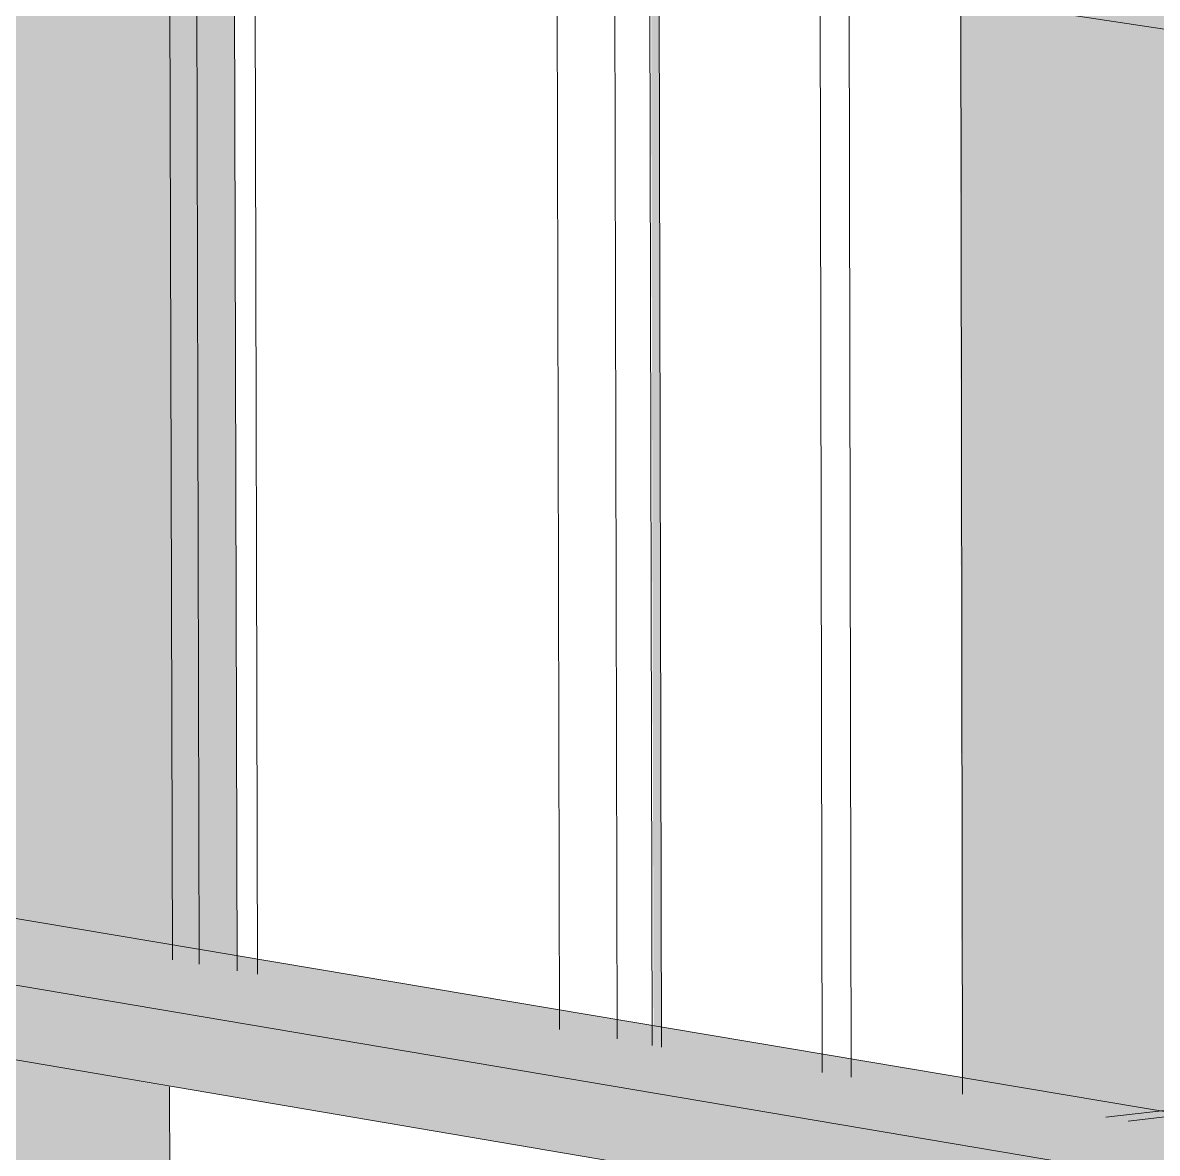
# Model space of a CAD drawing. Header units: inches. Extents: x 5690 to 5695, y -585 to 907.
# Drawn here: x 5693.05041 to 5693.06772, y -584.33483 to -584.31758 of the extents above; entities that cross this region are included whole.
import ezdxf

# ---------------------------------------------------------------- set-up
doc = ezdxf.new("R2010")
doc.units = ezdxf.units.IN
doc.header["$MEASUREMENT"] = 0
for name, color, linetype, lineweight in [('A-DOOR', 31, 'Continuous', 13), ('A-FLOR-HRAL', 11, 'Continuous', 9), ('A-GLAZ-2', 151, 'Continuous', 9), ('A-WALL', 113, 'Continuous', 13)]:
    doc.layers.add(name, color=color, linetype=linetype, lineweight=lineweight)
doc.layers.add('A-DOOR-1', color=31, linetype='Continuous', lineweight=13, transparency=0.75)
doc.layers.add('A-GLAZ-1', color=151, linetype='Continuous', lineweight=13, transparency=0.75)

msp = doc.modelspace()

# ---------------------------------------------------------------- hatches: boundary and pattern name
at = {"layer": 'A-DOOR-1'}
h = msp.add_hatch(color=256, dxfattribs=at)
h.paths.add_polyline_path([(5693.034447, -584.334539), (5693.036119, -584.334348), (5693.035138, -584.334178), (5693.034445, -584.334257)], flags=0)
h.paths.add_polyline_path([(5693.037116, -584.334234), (5693.047124, -584.333092), (5693.04614, -584.332925), (5693.036135, -584.334064)], flags=0)
h.paths.add_polyline_path([(5693.053683, -584.332042), (5693.053446, -584.252381), (5693.052491, -584.252437), (5693.052636, -584.308275), (5693.043002, -584.306926), (5693.042826, -584.25299), (5693.034066, -584.253507), (5693.034382, -584.323893), (5693.039218, -584.324683), (5693.039222, -584.325724), (5693.039051, -584.325742), (5693.039064, -584.329638), (5693.053545, -584.332019)], flags=0)
at = {"layer": 'A-FLOR-HRAL'}
for points in [[(5693.28051, -584.371194), (5693.279901, -584.369838), (5692.922319, -584.309734), (5692.918917, -584.310041), (5693.278888, -584.37092)], [(5693.280491, -584.3726), (5693.28051, -584.371194), (5692.918917, -584.310041), (5692.918929, -584.311033), (5693.278888, -584.372327)], [(5693.050213, -584.395273), (5693.052811, -584.394865), (5693.052803, -584.391562), (5693.051286, -584.39117), (5693.051286, -584.391029), (5693.051383, -584.390943), (5693.051412, -584.390944), (5693.052802, -584.391266), (5693.052791, -584.387032), (5693.051274, -584.386646), (5693.051274, -584.386505), (5693.051371, -584.38642), (5693.0514, -584.38642), (5693.05279, -584.386736), (5693.052779, -584.382499), (5693.051262, -584.38212), (5693.051261, -584.381978), (5693.051358, -584.381893), (5693.051387, -584.381894), (5693.052778, -584.382203), (5693.052767, -584.377963), (5693.05125, -584.37759), (5693.051249, -584.377448), (5693.051346, -584.377364), (5693.051375, -584.377364), (5693.052767, -584.377667), (5693.052756, -584.373423), (5693.051237, -584.373057), (5693.051237, -584.372916), (5693.051334, -584.372831), (5693.051363, -584.372832), (5693.052755, -584.373129), (5693.052744, -584.368881), (5693.051225, -584.368522), (5693.051225, -584.36838), (5693.051322, -584.368296), (5693.051351, -584.368297), (5693.052743, -584.368587), (5693.052732, -584.364336), (5693.051213, -584.363984), (5693.051212, -584.363842), (5693.051309, -584.363758), (5693.051338, -584.363758), (5693.052731, -584.364042), (5693.05272, -584.359789), (5693.0512, -584.359442), (5693.0512, -584.3593), (5693.051297, -584.359216), (5693.051326, -584.359217), (5693.052719, -584.359495), (5693.052708, -584.355238), (5693.051188, -584.354898), (5693.051188, -584.354756), (5693.051285, -584.354672), (5693.051314, -584.354673), (5693.052708, -584.354944), (5693.052697, -584.350684), (5693.051176, -584.350351), (5693.051176, -584.350209), (5693.051273, -584.350125), (5693.051302, -584.350126), (5693.052696, -584.350391), (5693.052685, -584.346127), (5693.051164, -584.3458), (5693.051163, -584.345658), (5693.05126, -584.345575), (5693.051289, -584.345576), (5693.052684, -584.345834), (5693.052673, -584.341568), (5693.051151, -584.341247), (5693.051151, -584.341105), (5693.051248, -584.341022), (5693.051277, -584.341024), (5693.052672, -584.341275), (5693.052661, -584.337005), (5693.051139, -584.336691), (5693.051139, -584.336549), (5693.051236, -584.336466), (5693.051265, -584.336468), (5693.05266, -584.336712), (5693.052653, -584.33381), (5693.0498, -584.333318), (5693.049987, -584.395107), (5693.050187, -584.395172), (5693.050213, -584.395232)]]:
    msp.add_hatch(color=256, dxfattribs=at).paths.add_polyline_path(points, flags=0)
at = {"layer": 'A-GLAZ-1'}
msp.add_hatch(color=256, dxfattribs=at).paths.add_polyline_path([(5693.067803, -584.33444), (5693.087057, -584.332193), (5693.087044, -584.247483), (5693.082556, -584.247735), (5693.082536, -584.312635), (5693.066877, -584.310373), (5693.066779, -584.248628), (5693.064582, -584.248753), (5693.064734, -584.33396), (5693.067552, -584.334397)], flags=0)
at = {"layer": 'A-WALL'}
h = msp.add_hatch(color=256, dxfattribs=at)
h.paths.add_polyline_path([(5693.060174, -584.343605), (5693.060173, -584.343177), (5693.060031, -584.343151), (5693.060034, -584.34358)], flags=0)
h.paths.add_polyline_path([(5693.060173, -584.34288), (5693.060164, -584.338564), (5693.060022, -584.338539), (5693.060034, -584.342856)], flags=0)
h.paths.add_polyline_path([(5693.060163, -584.338268), (5693.060157, -584.335333), (5693.060015, -584.335309), (5693.060034, -584.338245)], flags=0)
h.paths.add_polyline_path([(5693.060153, -584.333139), (5693.059972, -584.2453), (5693.059828, -584.245308), (5693.060034, -584.333119)], flags=0)

# ---------------------------------------------------------------- linework, layer by layer
at = {"layer": 'A-DOOR'}
for p, q in [((5693.060011, -584.333186), (5693.059828, -584.245308)), ((5693.059294, -584.246004), (5693.059478, -584.333083)), ((5693.058599, -584.33294), (5693.05841, -584.24618)), ((5693.053683, -584.332044), (5693.053482, -584.252379)), ((5693.053683, -584.332044), (5693.053482, -584.252379)), ((5693.053482, -584.252379), (5693.053683, -584.332044)), ((5693.053796, -584.25236), (5693.053995, -584.332096)), ((5693.052697, -584.331878), (5693.052491, -584.252438)), ((5693.0529, -584.252414), (5693.053104, -584.331946))]:
    msp.add_line(p, q, dxfattribs=at)
at = {"layer": 'A-FLOR-HRAL'}
for p, q in [((5693.279901, -584.369838), (5692.922319, -584.309734)), ((5692.918917, -584.310041), (5693.28051, -584.371194)), ((5693.280491, -584.3726), (5692.918929, -584.311033)), ((5693.052653, -584.333814), (5693.05266, -584.336746))]:
    msp.add_line(p, q, dxfattribs=at)
at = {"layer": 'A-GLAZ-2'}
for p, q in [((5693.063046, -584.333667), (5693.062883, -584.245727)), ((5693.064747, -584.333926), (5693.064599, -584.248766)), ((5693.064566, -584.317188), (5693.083886, -584.320117)), ((5693.066932, -584.33428), (5693.086135, -584.332043)), ((5693.086474, -584.332098), (5693.067269, -584.334337))]:
    msp.add_line(p, q, dxfattribs=at)
at = {"layer": 'A-WALL'}
for p, q in [((5693.062603, -584.333598), (5693.062436, -584.245014)), ((5693.059972, -584.2453), (5693.060153, -584.33321))]:
    msp.add_line(p, q, dxfattribs=at)

doc.saveas('drawing.dxf')
